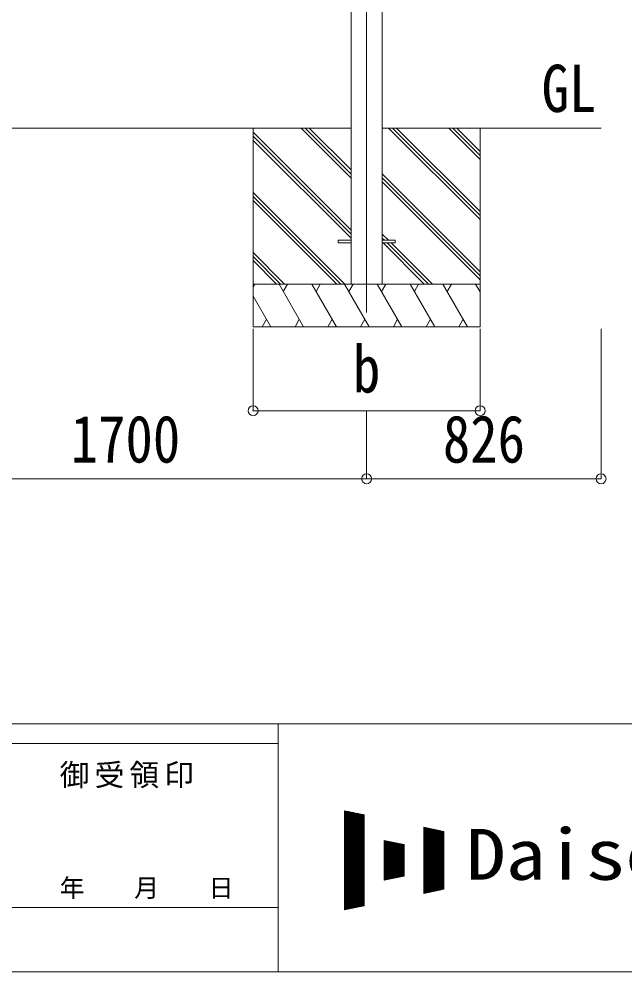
# Model space of a CAD drawing. Units: millimetres at full size, sheet at 1:35. Extents: x -9783 to 9892, y -6828 to 6752.
# Drawn here: x 5373 to 7507, y -6828 to -3468 of the extents above; entities that cross this region are included whole.
import ezdxf
from ezdxf.enums import TextEntityAlignment as Align

# ---------------------------------------------------------------- set-up
doc = ezdxf.new("R2010")
doc.units = ezdxf.units.MM
doc.header["$LTSCALE"] = 35
doc.header["$PDMODE"] = 32
doc.header["$PDSIZE"] = 35
for name, color, linetype, lineweight in [('0-0_0', 7, 'Continuous', 9), ('0-1_本体', 4, 'Continuous', 9), ('0-2_部品', 7, 'Continuous', 9), ('0-8_PARTS2', 2, 'Continuous', 9), ('0-A_寸法', 6, 'Continuous', 9), ('F-0_240', 7, 'Continuous', 9)]:
    doc.layers.add(name, color=color, linetype=linetype, lineweight=lineweight)
doc.styles.add('ＭＳ ゴシック', font='')
doc.styles.get('ＭＳ ゴシック').set_extended_font_data('MS Gothic')

msp = doc.modelspace()

# ---------------------------------------------------------------- linework, layer by layer
at = {"layer": '0-0_0'}
for p, q in [((6542.22, -3852.78), (4952.22, -3852.78)), ((6197.22, -3852.78), (6197.22, -4552.78)), ((6542.22, -4028.61), (6366.38, -3852.78)), ((6542.22, -4014.47), (6380.53, -3852.78)), ((6542.22, -4000.33), (6394.67, -3852.78)), ((7423.22, -3852.78), (6652.22, -3852.78)), ((6997.22, -4175.24), (6674.75, -3852.78)), ((6997.22, -4161.1), (6688.89, -3852.78)), ((6997.22, -4146.96), (6703.04, -3852.78)), ((6997.22, -3963.11), (6886.88, -3852.78)), ((6997.22, -3948.97), (6901.03, -3852.78)), ((6997.22, -3934.83), (6915.17, -3852.78)), ((6997.22, -3852.78), (6997.22, -4552.78)), ((6542.22, -4212.46), (6197.22, -3867.46)), ((6542.22, -4226.6), (6197.22, -3881.6)), ((6542.22, -4240.74), (6197.22, -3895.75)), ((6997.22, -4359.09), (6652.22, -4014.09)), ((6997.22, -4373.23), (6652.22, -4028.23)), ((6997.22, -4387.38), (6652.22, -4042.38)), ((6520.41, -4402.78), (6197.22, -4079.59)), ((6506.27, -4402.78), (6197.22, -4093.73)), ((6492.12, -4402.78), (6197.22, -4107.88)), ((6674.27, -4248.28), (6652.22, -4226.22)), ((6660.13, -4248.28), (6652.22, -4240.37)), ((6800.49, -4402.78), (6654.99, -4257.28)), ((6814.63, -4402.78), (6669.13, -4257.28)), ((6828.77, -4402.78), (6683.27, -4257.28)), ((6308.27, -4402.78), (6197.22, -4291.72)), ((6294.13, -4402.78), (6197.22, -4305.87)), ((6279.99, -4402.78), (6197.22, -4320.01)), ((6197.22, -4402.78), (6997.22, -4402.78)), ((6203.05, -4402.78), (6197.22, -4412.88)), ((6375.12, -4552.78), (6288.52, -4402.78)), ((6318.52, -4402.78), (6303.52, -4428.76)), ((6490.59, -4552.78), (6403.99, -4402.78)), ((6418.99, -4428.76), (6433.99, -4402.78)), ((6606.06, -4552.78), (6519.46, -4402.78)), ((6534.46, -4428.76), (6549.46, -4402.78)), ((6721.53, -4552.78), (6634.93, -4402.78)), ((6649.93, -4428.76), (6664.93, -4402.78)), ((6837, -4552.78), (6750.4, -4402.78)), ((6765.4, -4428.76), (6780.4, -4402.78)), ((6952.47, -4552.78), (6865.87, -4402.78)), ((6880.87, -4428.76), (6895.87, -4402.78)), ((6997.22, -4430.28), (6981.34, -4402.78)), ((6259.65, -4552.78), (6197.22, -4444.64)), ((6244.65, -4526.8), (6229.65, -4552.78)), ((6360.12, -4526.8), (6345.12, -4552.78)), ((6475.59, -4526.8), (6460.59, -4552.78)), ((6591.06, -4526.8), (6576.06, -4552.78)), ((6706.53, -4526.8), (6691.53, -4552.78)), ((6822, -4526.8), (6807, -4552.78)), ((6937.47, -4526.8), (6922.47, -4552.78)), ((6997.22, -4552.78), (6197.22, -4552.78))]:
    msp.add_line(p, q, dxfattribs=at)
at = {"layer": '0-1_本体'}
for p, q in [((6542.22, -1522.77), (6542.22, -4402.77)), ((6652.22, -1522.77), (6652.22, -4402.77))]:
    msp.add_line(p, q, dxfattribs=at)
at = {"layer": '0-2_部品', "color": 4}
for p, q in [((6497.22, -4248.27), (6497.22, -4257.27)), ((6497.22, -4248.27), (6542.22, -4248.27)), ((6497.22, -4257.27), (6542.22, -4257.27)), ((6652.22, -4248.27), (6697.22, -4248.27)), ((6652.22, -4257.27), (6697.22, -4257.27)), ((6697.22, -4248.27), (6697.22, -4257.27))]:
    msp.add_line(p, q, dxfattribs=at)
at = {"layer": '0-8_PARTS2'}
msp.add_line((6597.22, -1556.64), (6597.22, -4502.78), dxfattribs=at)
at = {"layer": '0-A_寸法'}
for p, q in [((6197.22, -4849.17), (6197.22, -4560.2)), ((6997.22, -4849.17), (6997.22, -4560.2)), ((7423.22, -5089.15), (7423.22, -4560.2)), ((6997.22, -4849.17), (6197.22, -4849.17)), ((6597.22, -5089.15), (6597.22, -4849.17)), ((6597.22, -5089.15), (4897.22, -5089.15)), ((7423.22, -5089.15), (6597.22, -5089.15))]:
    msp.add_line(p, q, dxfattribs=at)
for p in [(6197.22, -4849.17), (6997.22, -4849.17), (6597.22, -5089.15), (7423.22, -5089.15)]:
    msp.add_point(p, dxfattribs=at)
at = {"layer": 'F-0_240', "color": 5}
for p, q in [((-9783.03, -5953.1), (9396.97, -5953.1)), ((6285.75, -5953.1), (6285.75, -6828.1)), ((-9783.03, -6023.1), (6285.75, -6023.1)), ((5305.75, -6600.6), (6285.75, -6600.6)), ((-9783.03, -6828.1), (9396.97, -6828.1))]:
    msp.add_line(p, q, dxfattribs=at)
at = {"layer": 'F-0_240'}
for p, q in [((6519.04, -6259.47), (6589.04, -6274.05)), ((6519.04, -6259.47), (6519.04, -6609.47)), ((6519.04, -6262.76), (6534.85, -6262.76)), ((6519.04, -6266.26), (6551.65, -6266.26)), ((6519.04, -6269.76), (6568.45, -6269.76)), ((6519.04, -6273.26), (6585.25, -6273.26)), ((6519.04, -6276.76), (6589.04, -6276.76)), ((6519.04, -6280.26), (6589.04, -6280.26)), ((6521.12, -6609.03), (6521.12, -6259.9)), ((6524.62, -6608.3), (6524.62, -6260.63)), ((6528.12, -6607.58), (6528.12, -6261.36)), ((6531.62, -6606.85), (6531.62, -6262.09)), ((6535.12, -6606.12), (6535.12, -6262.81)), ((6538.62, -6605.39), (6538.62, -6263.54)), ((6542.12, -6604.66), (6542.12, -6264.27)), ((6545.62, -6603.93), (6545.62, -6265)), ((6549.12, -6603.2), (6549.12, -6265.73)), ((6552.62, -6602.47), (6552.62, -6266.46)), ((6556.12, -6601.74), (6556.12, -6267.19)), ((6559.62, -6601.01), (6559.62, -6267.92)), ((6563.12, -6600.28), (6563.12, -6268.65)), ((6566.62, -6599.55), (6566.62, -6269.38)), ((6570.12, -6598.83), (6570.12, -6270.11)), ((6573.62, -6598.1), (6573.62, -6270.84)), ((6577.12, -6597.37), (6577.12, -6271.56)), ((6580.62, -6596.64), (6580.62, -6272.29)), ((6584.12, -6595.91), (6584.12, -6273.02)), ((6587.62, -6595.18), (6587.62, -6273.75)), ((6589.04, -6274.05), (6589.04, -6594.88)), ((6519.04, -6283.76), (6589.04, -6283.76)), ((6519.04, -6287.26), (6589.04, -6287.26)), ((6519.04, -6290.76), (6589.04, -6290.76)), ((6519.04, -6294.26), (6589.04, -6294.26)), ((6519.04, -6297.76), (6589.04, -6297.76)), ((6519.04, -6301.26), (6589.04, -6301.26)), ((6519.04, -6304.76), (6589.04, -6304.76)), ((6519.04, -6308.26), (6589.04, -6308.26)), ((6519.04, -6311.76), (6589.04, -6311.76)), ((6519.04, -6315.26), (6589.04, -6315.26)), ((6519.04, -6318.76), (6589.04, -6318.76)), ((6519.04, -6322.26), (6589.04, -6322.26)), ((6519.04, -6325.76), (6589.04, -6325.76)), ((6519.04, -6329.26), (6589.04, -6329.26)), ((6519.04, -6332.76), (6589.04, -6332.76)), ((6519.04, -6336.26), (6589.04, -6336.26)), ((6519.04, -6339.76), (6589.04, -6339.76)), ((6519.04, -6343.26), (6589.04, -6343.26)), ((6519.04, -6346.76), (6589.04, -6346.76)), ((6519.04, -6350.26), (6589.04, -6350.26)), ((6799.04, -6317.8), (6869.04, -6332.38)), ((6799.04, -6317.8), (6799.04, -6551.13)), ((6799.04, -6318.76), (6803.65, -6318.76)), ((6799.04, -6322.26), (6820.45, -6322.26)), ((6799.04, -6325.76), (6837.25, -6325.76)), ((6799.04, -6329.26), (6854.05, -6329.26)), ((6799.04, -6332.76), (6869.04, -6332.76)), ((6799.04, -6336.26), (6869.04, -6336.26)), ((6799.04, -6339.76), (6869.04, -6339.76)), ((6799.04, -6343.26), (6869.04, -6343.26)), ((6799.04, -6346.76), (6869.04, -6346.76)), ((6799.04, -6350.26), (6869.04, -6350.26)), ((6801.12, -6550.7), (6801.12, -6318.23)), ((6804.62, -6549.97), (6804.62, -6318.96)), ((6808.12, -6549.24), (6808.12, -6319.69)), ((6811.62, -6548.51), (6811.62, -6320.42)), ((6815.12, -6547.78), (6815.12, -6321.15)), ((6818.62, -6547.05), (6818.62, -6321.88)), ((6822.12, -6546.33), (6822.12, -6322.61)), ((6825.62, -6545.6), (6825.62, -6323.34)), ((6829.12, -6544.87), (6829.12, -6324.06)), ((6832.62, -6544.14), (6832.62, -6324.79)), ((6836.12, -6543.41), (6836.12, -6325.52)), ((6839.62, -6542.68), (6839.62, -6326.25)), ((6843.12, -6541.95), (6843.12, -6326.98)), ((6846.62, -6541.22), (6846.62, -6327.71)), ((6850.12, -6540.49), (6850.12, -6328.44)), ((6853.62, -6539.76), (6853.62, -6329.17)), ((6857.12, -6539.03), (6857.12, -6329.9)), ((6860.62, -6538.3), (6860.62, -6330.63)), ((6864.12, -6537.58), (6864.12, -6331.36)), ((6867.62, -6536.85), (6867.62, -6332.09)), ((6869.04, -6332.38), (6869.04, -6536.55)), ((6519.04, -6353.76), (6589.04, -6353.76)), ((6519.04, -6357.26), (6589.04, -6357.26)), ((6519.04, -6360.76), (6589.04, -6360.76)), ((6519.04, -6364.26), (6589.04, -6364.26)), ((6519.04, -6367.76), (6589.04, -6367.76)), ((6519.04, -6371.26), (6589.04, -6371.26)), ((6519.04, -6374.76), (6589.04, -6374.76)), ((6519.04, -6378.26), (6589.04, -6378.26)), ((6519.04, -6381.76), (6589.04, -6381.76)), ((6659.04, -6364.47), (6729.04, -6379.05)), ((6659.04, -6364.47), (6659.04, -6504.47)), ((6659.04, -6367.76), (6674.85, -6367.76)), ((6659.04, -6371.26), (6691.65, -6371.26)), ((6659.04, -6374.76), (6708.45, -6374.76)), ((6659.04, -6378.26), (6725.25, -6378.26)), ((6659.04, -6381.76), (6729.04, -6381.76)), ((6661.12, -6504.03), (6661.12, -6364.9)), ((6664.62, -6503.3), (6664.62, -6365.63)), ((6668.12, -6502.58), (6668.12, -6366.36)), ((6671.62, -6501.85), (6671.62, -6367.09)), ((6675.12, -6501.12), (6675.12, -6367.81)), ((6678.62, -6500.39), (6678.62, -6368.54)), ((6682.12, -6499.66), (6682.12, -6369.27)), ((6685.62, -6498.93), (6685.62, -6370)), ((6689.12, -6498.2), (6689.12, -6370.73)), ((6692.62, -6497.47), (6692.62, -6371.46)), ((6696.12, -6496.74), (6696.12, -6372.19)), ((6699.62, -6496.01), (6699.62, -6372.92)), ((6703.12, -6495.28), (6703.12, -6373.65)), ((6706.62, -6494.55), (6706.62, -6374.38)), ((6710.12, -6493.83), (6710.12, -6375.11)), ((6713.62, -6493.1), (6713.62, -6375.84)), ((6717.12, -6492.37), (6717.12, -6376.56)), ((6720.62, -6491.64), (6720.62, -6377.29)), ((6724.12, -6490.91), (6724.12, -6378.02)), ((6727.62, -6490.18), (6727.62, -6378.75)), ((6729.04, -6379.05), (6729.04, -6489.88)), ((6799.04, -6353.76), (6869.04, -6353.76)), ((6799.04, -6357.26), (6869.04, -6357.26)), ((6799.04, -6360.76), (6869.04, -6360.76)), ((6799.04, -6364.26), (6869.04, -6364.26)), ((6799.04, -6367.76), (6869.04, -6367.76)), ((6799.04, -6371.26), (6869.04, -6371.26)), ((6799.04, -6374.76), (6869.04, -6374.76)), ((6799.04, -6378.26), (6869.04, -6378.26)), ((6799.04, -6381.76), (6869.04, -6381.76)), ((6519.04, -6385.26), (6589.04, -6385.26)), ((6519.04, -6388.76), (6589.04, -6388.76)), ((6519.04, -6392.26), (6589.04, -6392.26)), ((6519.04, -6395.76), (6589.04, -6395.76)), ((6519.04, -6399.26), (6589.04, -6399.26)), ((6519.04, -6402.76), (6589.04, -6402.76)), ((6519.04, -6406.26), (6589.04, -6406.26)), ((6519.04, -6409.76), (6589.04, -6409.76)), ((6519.04, -6413.26), (6589.04, -6413.26)), ((6519.04, -6416.76), (6589.04, -6416.76)), ((6659.04, -6385.26), (6729.04, -6385.26)), ((6659.04, -6388.76), (6729.04, -6388.76)), ((6659.04, -6392.26), (6729.04, -6392.26)), ((6659.04, -6395.76), (6729.04, -6395.76)), ((6659.04, -6399.26), (6729.04, -6399.26)), ((6659.04, -6402.76), (6729.04, -6402.76)), ((6659.04, -6406.26), (6729.04, -6406.26)), ((6659.04, -6409.76), (6729.04, -6409.76)), ((6659.04, -6413.26), (6729.04, -6413.26)), ((6659.04, -6416.76), (6729.04, -6416.76)), ((6799.04, -6385.26), (6869.04, -6385.26)), ((6799.04, -6388.76), (6869.04, -6388.76)), ((6799.04, -6392.26), (6869.04, -6392.26)), ((6799.04, -6395.76), (6869.04, -6395.76)), ((6799.04, -6399.26), (6869.04, -6399.26)), ((6799.04, -6402.76), (6869.04, -6402.76)), ((6799.04, -6406.26), (6869.04, -6406.26)), ((6799.04, -6409.76), (6869.04, -6409.76)), ((6799.04, -6413.26), (6869.04, -6413.26)), ((6799.04, -6416.76), (6869.04, -6416.76)), ((6519.04, -6420.26), (6589.04, -6420.26)), ((6519.04, -6423.76), (6589.04, -6423.76)), ((6519.04, -6427.26), (6589.04, -6427.26)), ((6519.04, -6430.76), (6589.04, -6430.76)), ((6519.04, -6434.26), (6589.04, -6434.26)), ((6519.04, -6437.76), (6589.04, -6437.76)), ((6519.04, -6441.26), (6589.04, -6441.26)), ((6519.04, -6444.76), (6589.04, -6444.76)), ((6519.04, -6448.26), (6589.04, -6448.26)), ((6659.04, -6420.26), (6729.04, -6420.26)), ((6659.04, -6423.76), (6729.04, -6423.76)), ((6659.04, -6427.26), (6729.04, -6427.26)), ((6659.04, -6430.76), (6729.04, -6430.76)), ((6659.04, -6434.26), (6729.04, -6434.26)), ((6659.04, -6437.76), (6729.04, -6437.76)), ((6659.04, -6441.26), (6729.04, -6441.26)), ((6659.04, -6444.76), (6729.04, -6444.76)), ((6659.04, -6448.26), (6729.04, -6448.26)), ((6799.04, -6420.26), (6869.04, -6420.26)), ((6799.04, -6423.76), (6869.04, -6423.76)), ((6799.04, -6427.26), (6869.04, -6427.26)), ((6799.04, -6430.76), (6869.04, -6430.76)), ((6799.04, -6434.26), (6869.04, -6434.26)), ((6799.04, -6437.76), (6869.04, -6437.76)), ((6799.04, -6441.26), (6869.04, -6441.26)), ((6799.04, -6444.76), (6869.04, -6444.76)), ((6799.04, -6448.26), (6869.04, -6448.26)), ((6519.04, -6451.76), (6589.04, -6451.76)), ((6519.04, -6455.26), (6589.04, -6455.26)), ((6519.04, -6458.76), (6589.04, -6458.76)), ((6519.04, -6462.26), (6589.04, -6462.26)), ((6519.04, -6465.76), (6589.04, -6465.76)), ((6519.04, -6469.26), (6589.04, -6469.26)), ((6519.04, -6472.76), (6589.04, -6472.76)), ((6519.04, -6476.26), (6589.04, -6476.26)), ((6519.04, -6479.76), (6589.04, -6479.76)), ((6519.04, -6483.26), (6589.04, -6483.26)), ((6659.04, -6451.76), (6729.04, -6451.76)), ((6659.04, -6455.26), (6729.04, -6455.26)), ((6659.04, -6458.76), (6729.04, -6458.76)), ((6659.04, -6462.26), (6729.04, -6462.26)), ((6659.04, -6465.76), (6729.04, -6465.76)), ((6659.04, -6469.26), (6729.04, -6469.26)), ((6659.04, -6472.76), (6729.04, -6472.76)), ((6659.04, -6476.26), (6729.04, -6476.26)), ((6659.04, -6479.76), (6729.04, -6479.76)), ((6659.04, -6483.26), (6729.04, -6483.26)), ((6799.04, -6451.76), (6869.04, -6451.76)), ((6799.04, -6455.26), (6869.04, -6455.26)), ((6799.04, -6458.76), (6869.04, -6458.76)), ((6799.04, -6462.26), (6869.04, -6462.26)), ((6799.04, -6465.76), (6869.04, -6465.76)), ((6799.04, -6469.26), (6869.04, -6469.26)), ((6799.04, -6472.76), (6869.04, -6472.76)), ((6799.04, -6476.26), (6869.04, -6476.26)), ((6799.04, -6479.76), (6869.04, -6479.76)), ((6799.04, -6483.26), (6869.04, -6483.26)), ((6519.04, -6486.76), (6589.04, -6486.76)), ((6519.04, -6490.26), (6589.04, -6490.26)), ((6519.04, -6493.76), (6589.04, -6493.76)), ((6519.04, -6497.26), (6589.04, -6497.26)), ((6519.04, -6500.76), (6589.04, -6500.76)), ((6519.04, -6504.26), (6589.04, -6504.26)), ((6519.04, -6507.76), (6589.04, -6507.76)), ((6519.04, -6511.26), (6589.04, -6511.26)), ((6519.04, -6514.76), (6589.04, -6514.76)), ((6519.04, -6518.26), (6589.04, -6518.26)), ((6659.04, -6486.76), (6729.04, -6486.76)), ((6659.04, -6504.47), (6729.04, -6489.88)), ((6659.04, -6490.26), (6727.23, -6490.26)), ((6659.04, -6493.76), (6710.43, -6493.76)), ((6659.04, -6497.26), (6693.63, -6497.26)), ((6659.04, -6500.76), (6676.83, -6500.76)), ((6659.04, -6504.26), (6660.03, -6504.26)), ((6799.04, -6486.76), (6869.04, -6486.76)), ((6799.04, -6490.26), (6869.04, -6490.26)), ((6799.04, -6493.76), (6869.04, -6493.76)), ((6799.04, -6497.26), (6869.04, -6497.26)), ((6799.04, -6500.76), (6869.04, -6500.76)), ((6799.04, -6504.26), (6869.04, -6504.26)), ((6799.04, -6507.76), (6869.04, -6507.76)), ((6799.04, -6511.26), (6869.04, -6511.26)), ((6799.04, -6514.76), (6869.04, -6514.76)), ((6799.04, -6518.26), (6869.04, -6518.26)), ((6519.04, -6521.76), (6589.04, -6521.76)), ((6519.04, -6525.26), (6589.04, -6525.26)), ((6519.04, -6528.76), (6589.04, -6528.76)), ((6519.04, -6532.26), (6589.04, -6532.26)), ((6519.04, -6535.76), (6589.04, -6535.76)), ((6519.04, -6539.26), (6589.04, -6539.26)), ((6519.04, -6542.76), (6589.04, -6542.76)), ((6519.04, -6546.26), (6589.04, -6546.26)), ((6519.04, -6549.76), (6589.04, -6549.76)), ((6799.04, -6521.76), (6869.04, -6521.76)), ((6799.04, -6525.26), (6869.04, -6525.26)), ((6799.04, -6528.76), (6869.04, -6528.76)), ((6799.04, -6532.26), (6869.04, -6532.26)), ((6799.04, -6535.76), (6869.04, -6535.76)), ((6869.04, -6536.55), (6799.04, -6551.13)), ((6799.04, -6539.26), (6856.03, -6539.26)), ((6799.04, -6542.76), (6839.23, -6542.76)), ((6799.04, -6546.26), (6822.43, -6546.26)), ((6799.04, -6549.76), (6805.63, -6549.76)), ((6519.04, -6553.26), (6589.04, -6553.26)), ((6519.04, -6556.76), (6589.04, -6556.76)), ((6519.04, -6560.26), (6589.04, -6560.26)), ((6519.04, -6563.76), (6589.04, -6563.76)), ((6519.04, -6567.26), (6589.04, -6567.26)), ((6519.04, -6570.76), (6589.04, -6570.76)), ((6519.04, -6574.26), (6589.04, -6574.26)), ((6519.04, -6577.76), (6589.04, -6577.76)), ((6519.04, -6581.26), (6589.04, -6581.26)), ((6519.04, -6584.76), (6589.04, -6584.76)), ((6519.04, -6588.26), (6589.04, -6588.26)), ((6519.04, -6591.76), (6589.04, -6591.76)), ((6589.04, -6594.88), (6519.04, -6609.47)), ((6519.04, -6595.26), (6587.23, -6595.26)), ((6519.04, -6598.76), (6570.43, -6598.76)), ((6519.04, -6602.26), (6553.63, -6602.26)), ((6519.04, -6605.76), (6536.83, -6605.76)), ((6519.04, -6609.26), (6520.03, -6609.26))]:
    msp.add_line(p, q, dxfattribs=at)

# ---------------------------------------------------------------- texts
at = {"layer": '0-0_0', "style": 'ＭＳ ゴシック', "width": 0.85}
msp.add_text('GL', height=166.8, dxfattribs=at).set_placement((7213.86, -3845.84), align=Align.BOTTOM_LEFT)
at = {"layer": '0-A_寸法', "color": 7, "style": 'ＭＳ ゴシック', "width": 0.85}
for s, p in [('b', (6549.09, -4834.79)), ('1700', (5554.72, -5082.15)), ('826', (6865.84, -5082.15))]:
    msp.add_text(s, height=166.8, dxfattribs=at).set_placement(p, align=Align.BOTTOM_LEFT)
at = {"layer": 'F-0_240', "style": 'ＭＳ ゴシック', "width": 1.15}
msp.add_text('Daisen', height=179.6, dxfattribs=at).set_placement((6947.05, -6556.97), align=Align.BOTTOM_LEFT)
at = {"layer": 'F-0_240', "style": 'ＭＳ ゴシック'}
msp.add_text('年\u3000\u3000月\u3000\u3000日', height=64.15, dxfattribs=at).set_placement((5515.76, -6583.1), align=Align.BOTTOM_LEFT)
at = {"layer": 'F-0_240', "insert": (5515.75, -6180.6), "char_height": 76.98, "attachment_point": 7, "style": 'ＭＳ ゴシック'}
msp.add_mtext('\\T1.17;御受領印', dxfattribs=at)

doc.saveas('drawing.dxf')
